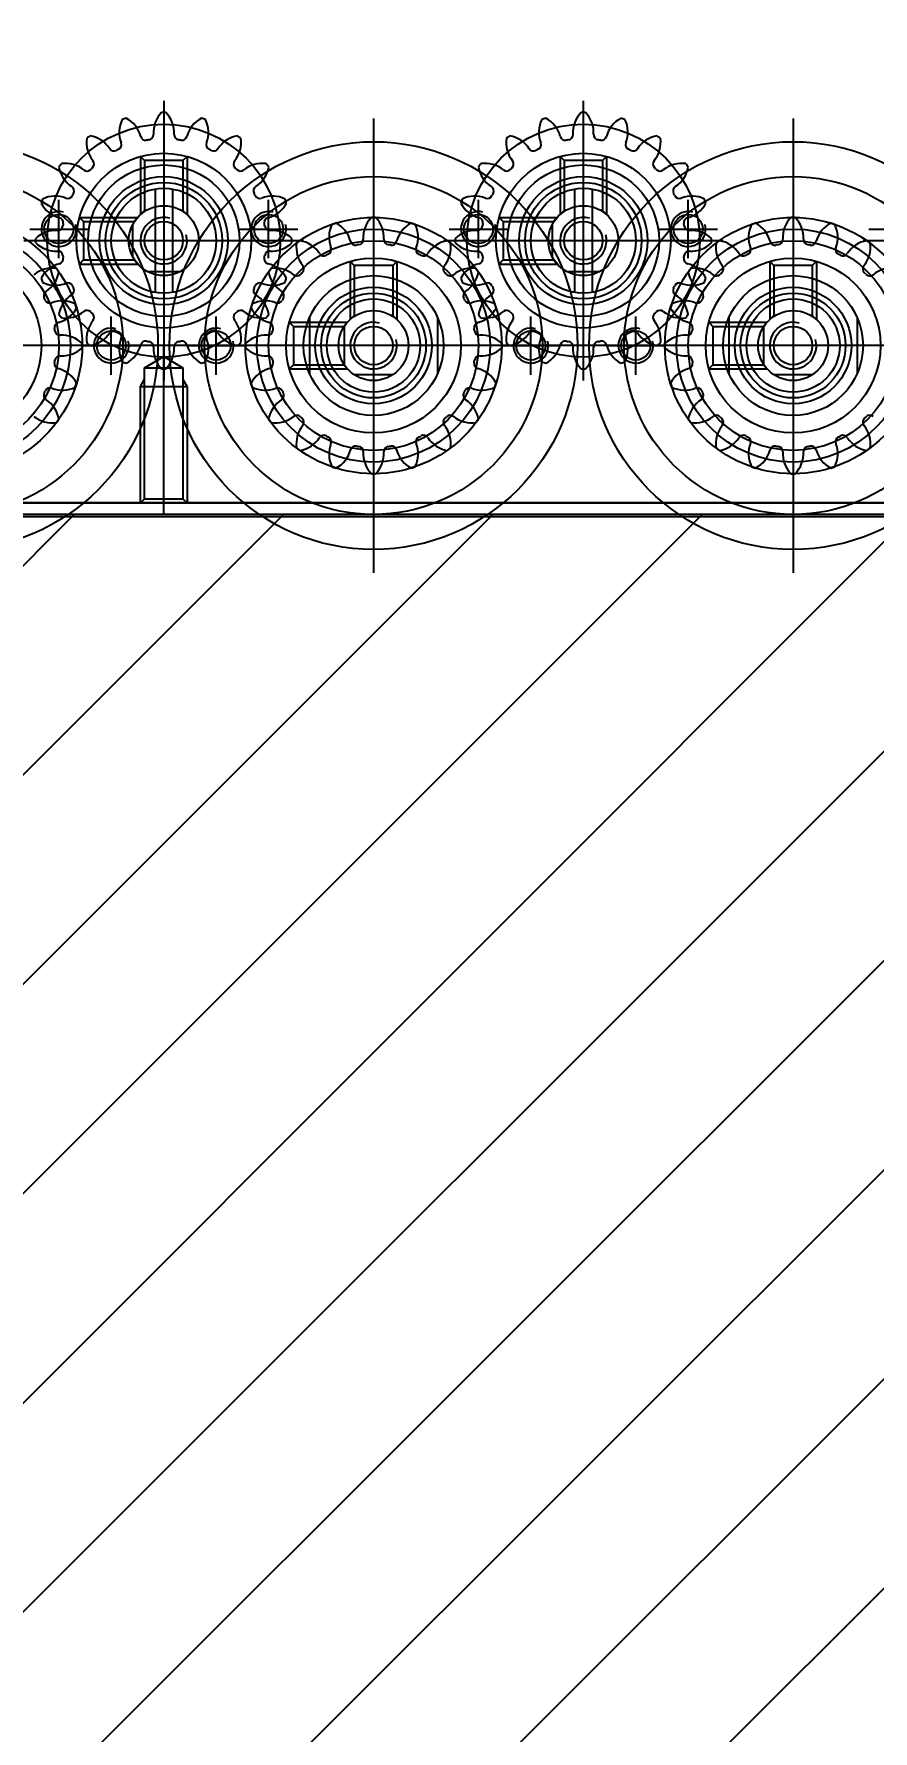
# Model space of a CAD drawing. Header units: inches. Extents: x 0 to 77285, y -118 to 40065.
# Drawn here: x 16086.5 to 16158.5, y 25891.1 to 26036.8 of the extents above; entities that cross this region are included whole.
import ezdxf

# ---------------------------------------------------------------- set-up
doc = ezdxf.new("R2010")
doc.units = ezdxf.units.IN
doc.header["$LTSCALE"] = 5
doc.header["$MEASUREMENT"] = 0
doc.layers.add('A', color=8, linetype='Continuous')
doc.styles.add('SCI', font='')
doc.styles.get('SCI').set_extended_font_data('Gulim')
doc.dimstyles.new('SCH', dxfattribs={"dimtxt": 2.5, "dimasz": 2, "dimexe": 1.25, "dimexo": 0.625, "dimtad": 1, "dimdec": 8, "dimtxsty": 'SCI', "dimcen": 2.5, "dimclrd": 4, "dimclre": 4, "dimclrt": 7, "dimadec": 8, "dimazin": 2, "dimtfac": 1, "dimtdec": 8, "dimtmove": 0, "dimatfit": 3, "dimfxl": 1, "dimarcsym": 0})

# ---------------------------------------------------------------- blocks, each defined once
blk = doc.blocks.new('A$Cc399747e')
h = blk.add_hatch()
h.set_pattern_fill('ANSI31', color=256, scale=4)
h.set_pattern_definition([(45, (8624.277, 63861.461), (-8.980256, 8.980256), [])])
h.paths.add_polyline_path([(1444.8, 581), (1044.8, 581), (1044.8, 281), (1444.8, 281)])
for p, q in [((1131.8, 247), (1131.8, 286)), ((1167.8, 247), (1167.8, 286)), ((1617.8, 280), (1042.8, 280)), ((1044.8, 281), (1444.8, 281)), ((1044.8, 281), (1444.8, 281)), ((1184.15, 279.65), (1183.8, 280)), ((1183.8, 270), (1183.8, 280)), ((1185.8, 281), (1185.8, 266.45)), ((1187.8, 280), (1187.45, 279.65)), ((1187.8, 280), (1187.8, 270)), ((1131.8, 253.5), (1131.8, 279.5)), ((1131.8, 254.5), (1131.8, 278.5)), ((1167.8, 253.5), (1167.8, 279.5)), ((1167.8, 254.5), (1167.8, 278.5)), ((1187.45, 279.65), (1184.15, 279.65)), ((1184.15, 268.4), (1184.15, 279.65)), ((1187.45, 279.65), (1187.45, 268.4)), ((1149.8, 245.5), (1149.8, 269.5)), ((1183.8, 270), (1184.15, 269.39)), ((1187.8, 270), (1183.8, 270)), ((1185.8, 245.5), (1185.8, 269.5)), ((1187.8, 270), (1187.45, 269.39)), ((1126.3, 264.1), (1126.3, 268.9)), ((1130.14, 269), (1133.45, 269)), ((1139.03, 268.5), (1134.03, 268.5)), ((1134.38, 268.15), (1134.03, 268.5)), ((1134.3, 268.16), (1134.3, 264.84)), ((1134.38, 268.02), (1134.38, 268.15)), ((1138.68, 268.15), (1134.38, 268.15)), ((1137.3, 264.1), (1137.3, 268.9)), ((1139.03, 268.5), (1138.68, 268.15)), ((1138.68, 264.85), (1138.68, 268.15)), ((1145.3, 269), (1145.3, 264)), ((1154.3, 269), (1154.3, 264)), ((1162.3, 264.1), (1162.3, 268.9)), ((1166.14, 269), (1169.45, 269)), ((1175.03, 268.5), (1170.03, 268.5)), ((1170.38, 268.15), (1170.03, 268.5)), ((1170.3, 268.16), (1170.3, 264.84)), ((1170.38, 268.02), (1170.38, 268.15)), ((1174.68, 268.15), (1170.38, 268.15)), ((1173.3, 264.1), (1173.3, 268.9)), ((1175.03, 268.5), (1174.68, 268.15)), ((1174.68, 264.85), (1174.68, 268.15)), ((1181.3, 269), (1181.3, 264)), ((1185.8, 267.45), (1184.15, 268.4)), ((1187.45, 268.4), (1184.15, 268.4)), ((1187.45, 268.4), (1185.8, 267.45)), ((1190.3, 269), (1190.3, 264)), ((1112.3, 266.5), (1151.3, 266.5)), ((1118.8, 266.5), (1144.8, 266.5)), ((1119.8, 266.5), (1143.8, 266.5)), ((1147.8, 266.5), (1142.8, 266.5)), ((1148.3, 266.5), (1187.3, 266.5)), ((1156.8, 266.5), (1151.8, 266.5)), ((1154.8, 266.5), (1180.8, 266.5)), ((1155.8, 266.5), (1179.8, 266.5)), ((1183.8, 266.5), (1178.8, 266.5)), ((1184.3, 266.5), (1223.3, 266.5)), ((1192.8, 266.5), (1187.8, 266.5)), ((1190.8, 266.5), (1216.8, 266.5)), ((1191.8, 266.5), (1215.8, 266.5)), ((1129.8, 259.27), (1129.8, 264.26)), ((1130.15, 263.91), (1129.8, 264.26)), ((1130.15, 263.91), (1130.28, 263.91)), ((1130.15, 259.62), (1130.15, 263.91)), ((1133.32, 263.91), (1133.45, 263.91)), ((1133.45, 263.91), (1133.8, 264.26)), ((1133.45, 259.62), (1133.45, 263.91)), ((1133.8, 259.27), (1133.8, 264.26)), ((1134.38, 264.85), (1134.03, 264.5)), ((1139.03, 264.5), (1134.03, 264.5)), ((1134.38, 264.85), (1134.38, 264.98)), ((1138.68, 264.85), (1134.38, 264.85)), ((1139.03, 264.5), (1138.68, 264.85)), ((1149.8, 250), (1149.8, 265)), ((1165.8, 259.27), (1165.8, 264.26)), ((1166.15, 263.91), (1165.8, 264.26)), ((1166.15, 263.91), (1166.28, 263.91)), ((1166.15, 259.62), (1166.15, 263.91)), ((1169.32, 263.91), (1169.45, 263.91)), ((1169.45, 263.91), (1169.8, 264.26)), ((1169.45, 259.62), (1169.45, 263.91)), ((1169.8, 259.27), (1169.8, 264.26)), ((1170.38, 264.85), (1170.03, 264.5)), ((1175.03, 264.5), (1170.03, 264.5)), ((1170.38, 264.85), (1170.38, 264.98)), ((1174.68, 264.85), (1170.38, 264.85)), ((1175.03, 264.5), (1174.68, 264.85)), ((1185.8, 250), (1185.8, 265)), ((1149.8, 252), (1149.8, 263)), ((1185.8, 252), (1185.8, 263)), ((1149.05, 253.06), (1149.05, 261.94)), ((1150.55, 253.06), (1150.55, 261.94)), ((1185.05, 253.06), (1185.05, 261.94)), ((1186.55, 253.06), (1186.55, 261.94)), ((1129.8, 259.27), (1130.15, 259.62)), ((1130.15, 259.62), (1133.45, 259.62)), ((1133.8, 259.27), (1133.45, 259.62)), ((1151.22, 260.14), (1148.37, 260.14)), ((1157.03, 259.5), (1152.03, 259.5)), ((1152.38, 259.15), (1152.03, 259.5)), ((1157.03, 259.5), (1156.68, 259.15)), ((1165.8, 259.27), (1166.15, 259.62)), ((1166.15, 259.62), (1169.45, 259.62)), ((1169.8, 259.27), (1169.45, 259.62)), ((1187.22, 260.14), (1184.37, 260.14)), ((1193.03, 259.5), (1188.03, 259.5)), ((1188.38, 259.15), (1188.03, 259.5)), ((1193.03, 259.5), (1192.68, 259.15)), ((1140.8, 259), (1140.8, 254)), ((1152.38, 259.02), (1152.38, 259.15)), ((1156.68, 259.15), (1152.38, 259.15)), ((1152.44, 258.92), (1152.44, 256.08)), ((1156.68, 255.85), (1156.68, 259.15)), ((1158.8, 259), (1158.8, 254)), ((1176.8, 259), (1176.8, 254)), ((1188.38, 259.02), (1188.38, 259.15)), ((1192.68, 259.15), (1188.38, 259.15)), ((1188.44, 258.92), (1188.44, 256.08)), ((1192.68, 255.85), (1192.68, 259.15)), ((1194.8, 259), (1194.8, 254)), ((1101.8, 257.5), (1125.8, 257.5)), ((1125.3, 256.5), (1120.3, 256.5)), ((1137.8, 257.5), (1161.8, 257.5)), ((1143.3, 256.5), (1138.3, 256.5)), ((1142.3, 257.5), (1157.3, 257.5)), ((1144.3, 257.5), (1155.3, 257.5)), ((1161.3, 256.5), (1156.3, 256.5)), ((1173.8, 257.5), (1197.8, 257.5)), ((1179.3, 256.5), (1174.3, 256.5)), ((1178.3, 257.5), (1193.3, 257.5)), ((1180.3, 257.5), (1191.3, 257.5)), ((1197.3, 256.5), (1192.3, 256.5)), ((1147.8, 250.27), (1147.8, 255.26)), ((1148.15, 254.91), (1147.8, 255.26)), ((1148.15, 254.91), (1148.28, 254.91)), ((1148.15, 250.62), (1148.15, 254.91)), ((1151.32, 254.91), (1151.45, 254.91)), ((1151.45, 254.91), (1151.8, 255.26)), ((1151.45, 250.62), (1151.45, 254.91)), ((1151.8, 250.27), (1151.8, 255.26)), ((1152.38, 255.85), (1152.03, 255.5)), ((1157.03, 255.5), (1152.03, 255.5)), ((1152.38, 255.85), (1152.38, 255.98)), ((1156.68, 255.85), (1152.38, 255.85)), ((1157.03, 255.5), (1156.68, 255.85)), ((1183.8, 250.27), (1183.8, 255.26)), ((1184.15, 254.91), (1183.8, 255.26)), ((1184.15, 254.91), (1184.28, 254.91)), ((1184.15, 250.62), (1184.15, 254.91)), ((1187.32, 254.91), (1187.45, 254.91)), ((1187.45, 254.91), (1187.8, 255.26)), ((1187.45, 250.62), (1187.45, 254.91)), ((1187.8, 250.27), (1187.8, 255.26)), ((1188.38, 255.85), (1188.03, 255.5)), ((1193.03, 255.5), (1188.03, 255.5)), ((1188.38, 255.85), (1188.38, 255.98)), ((1192.68, 255.85), (1188.38, 255.85)), ((1193.03, 255.5), (1192.68, 255.85)), ((1147.8, 250.27), (1148.15, 250.62)), ((1148.15, 250.62), (1151.45, 250.62)), ((1151.8, 250.27), (1151.45, 250.62)), ((1183.8, 250.27), (1184.15, 250.62)), ((1184.15, 250.62), (1187.45, 250.62)), ((1187.8, 250.27), (1187.45, 250.62))]:
    blk.add_line(p, q)
at = {"ltscale": 3}
for p, q in [((1042.8, 281.2), (1617.8, 281.2)), ((1042.8, 280), (1617.8, 280))]:
    blk.add_line(p, q, dxfattribs=at)
for centre, radius in [((1131.8, 266.5), 17.5), ((1167.8, 266.5), 17.5), ((1203.8, 266.5), 17.5), ((1131.8, 266.5), 14.5), ((1167.8, 266.5), 14.5), ((1203.8, 266.5), 14.5), ((1131.8, 266.5), 11), ((1167.8, 266.5), 11), ((1203.8, 266.5), 11), ((1131.8, 266.5), 10), ((1131.8, 266.5), 9), ((1167.8, 266.5), 10), ((1167.8, 266.5), 9), ((1203.8, 266.5), 10), ((1203.8, 266.5), 9), ((1131.8, 266.5), 7.5), ((1167.8, 266.5), 7.5), ((1203.8, 266.5), 7.5), ((1131.8, 266.5), 6), ((1167.8, 266.5), 6), ((1131.8, 266.5), 5), ((1131.8, 266.5), 4.5), ((1167.8, 266.5), 5), ((1167.8, 266.5), 4.5), ((1131.8, 266.5), 4), ((1131.8, 266.5), 3), ((1131.8, 266.5), 3), ((1167.8, 266.5), 4), ((1167.8, 266.5), 3), ((1167.8, 266.5), 3), ((1131.8, 266.5), 1.65), ((1167.8, 266.5), 1.65), ((1149.8, 257.5), 10), ((1145.3, 266.5), 1.25), ((1154.3, 266.5), 1.25), ((1185.8, 257.5), 10), ((1181.3, 266.5), 1.25), ((1190.3, 266.5), 1.25), ((1149.8, 257.5), 7.5), ((1149.8, 257.5), 6.5), ((1185.8, 257.5), 7.5), ((1185.8, 257.5), 6.5), ((1149.8, 257.5), 5.5), ((1149.8, 257.5), 5), ((1185.8, 257.5), 5.5), ((1185.8, 257.5), 5), ((1149.8, 257.5), 4.5), ((1149.8, 257.5), 4.5), ((1185.8, 257.5), 4.5), ((1185.8, 257.5), 4.5), ((1149.8, 257.5), 3), ((1149.8, 257.5), 3), ((1185.8, 257.5), 3), ((1185.8, 257.5), 3), ((1149.8, 257.5), 1.65), ((1185.8, 257.5), 1.65), ((1140.8, 256.5), 1.25), ((1158.8, 256.5), 1.25), ((1176.8, 256.5), 1.25), ((1194.8, 256.5), 1.25)]:
    blk.add_circle(centre, radius)
for centre, radius, start, end in [((1130.47, 275.8), 2.5, 153.8655, 201.1579), ((1131.8, 266.5), 11, 108, 108.9494), ((1131.8, 266.5), 11, 107.0506, 108), ((1127.4, 274.81), 2.5, 14.8421, 62.1345), ((1133.41, 275.76), 2.5, 135.8655, 183.1579), ((1131.8, 266.5), 11, 90, 90.9494), ((1131.8, 266.5), 11, 89.0506, 90), ((1130.19, 275.76), 2.5, 356.8421, 44.1345), ((1136.19, 274.81), 2.5, 117.8655, 165.1579), ((1131.8, 266.5), 11, 72, 72.9494), ((1131.8, 266.5), 11, 71.0506, 72), ((1133.12, 275.8), 2.5, 338.8421, 26.1345), ((1166.47, 275.8), 2.5, 153.8655, 201.1579), ((1167.8, 266.5), 11, 108, 108.9494), ((1167.8, 266.5), 11, 107.0506, 108), ((1163.4, 274.81), 2.5, 14.8421, 62.1345), ((1169.41, 275.76), 2.5, 135.8655, 183.1579), ((1167.8, 266.5), 11, 90, 90.9494), ((1167.8, 266.5), 11, 89.0506, 90), ((1166.19, 275.76), 2.5, 356.8421, 44.1345), ((1172.19, 274.81), 2.5, 117.8655, 165.1579), ((1167.8, 266.5), 11, 72, 72.9494), ((1167.8, 266.5), 11, 71.0506, 72), ((1169.12, 275.8), 2.5, 338.8421, 26.1345), ((1131.8, 266.5), 11, 126, 126.9494), ((1131.8, 266.5), 11, 125.0506, 126), ((1125.05, 273.04), 2.5, 32.8421, 80.1345), ((1130.25, 275.56), 0.442, 194.8421, 279.711), ((1130.47, 275.6), 0.442, 278.289, 3.1579), ((1133.12, 275.6), 0.442, 176.8421, 261.711), ((1133.35, 275.56), 0.442, 260.289, 345.1579), ((1138.54, 273.04), 2.5, 99.8655, 147.1579), ((1131.8, 266.5), 11, 54, 54.9494), ((1131.8, 266.5), 11, 53.0506, 54), ((1167.8, 266.5), 11, 126, 126.9494), ((1167.8, 266.5), 11, 125.0506, 126), ((1161.05, 273.04), 2.5, 32.8421, 80.1345), ((1166.25, 275.56), 0.442, 194.8421, 279.711), ((1166.47, 275.6), 0.442, 278.289, 3.1579), ((1169.12, 275.6), 0.442, 176.8421, 261.711), ((1169.35, 275.56), 0.442, 260.289, 345.1579), ((1174.54, 273.04), 2.5, 99.8655, 147.1579), ((1167.8, 266.5), 11, 54, 54.9494), ((1167.8, 266.5), 11, 53.0506, 54), ((1127.66, 274.94), 2.5, 171.8655, 219.1579), ((1127.52, 274.64), 0.442, 212.8421, 297.711), ((1131.8, 266.5), 8.75, 117, 117.711), ((1131.8, 266.5), 8.75, 116.289, 117), ((1127.73, 274.74), 0.442, 296.289, 21.1579), ((1131.8, 266.5), 8.75, 99, 99.711), ((1131.8, 266.5), 8.75, 98.289, 99), ((1131.8, 266.5), 8.75, 81, 81.711), ((1131.8, 266.5), 8.75, 80.289, 81), ((1135.87, 274.74), 0.442, 158.8421, 243.711), ((1131.8, 266.5), 8.75, 63, 63.711), ((1131.8, 266.5), 8.75, 62.289, 63), ((1136.07, 274.64), 0.442, 242.289, 327.1579), ((1135.93, 274.94), 2.5, 320.8421, 8.1345), ((1163.66, 274.94), 2.5, 171.8655, 219.1579), ((1163.52, 274.64), 0.442, 212.8421, 297.711), ((1167.8, 266.5), 8.75, 117, 117.711), ((1167.8, 266.5), 8.75, 116.289, 117), ((1163.73, 274.74), 0.442, 296.289, 21.1579), ((1167.8, 266.5), 8.75, 99, 99.711), ((1167.8, 266.5), 8.75, 98.289, 99), ((1167.8, 266.5), 8.75, 81, 81.711), ((1167.8, 266.5), 8.75, 80.289, 81), ((1171.87, 274.74), 0.442, 158.8421, 243.711), ((1167.8, 266.5), 8.75, 63, 63.711), ((1167.8, 266.5), 8.75, 62.289, 63), ((1172.07, 274.64), 0.442, 242.289, 327.1579), ((1171.93, 274.94), 2.5, 320.8421, 8.1345), ((1125.22, 272.92), 0.442, 230.8421, 315.711), ((1131.8, 266.5), 8.75, 135, 135.711), ((1131.8, 266.5), 8.75, 134.289, 135), ((1125.38, 273.08), 0.442, 314.289, 39.1579), ((1138.22, 273.08), 0.442, 140.8421, 225.711), ((1131.8, 266.5), 8.75, 45, 45.711), ((1131.8, 266.5), 8.75, 44.289, 45), ((1138.38, 272.92), 0.442, 224.289, 309.1579), ((1140.23, 270.64), 2.5, 81.8655, 129.1579), ((1138.34, 273.25), 2.5, 302.8421, 350.1345), ((1131.8, 266.5), 11, 36, 36.9494), ((1131.8, 266.5), 11, 35.0506, 36), ((1167.8, 266.5), 11, 144, 144.9494), ((1161.26, 273.25), 2.5, 189.8655, 237.1579), ((1167.8, 266.5), 11, 143.0506, 144), ((1159.36, 270.64), 2.5, 50.8421, 98.1345), ((1161.22, 272.92), 0.442, 230.8421, 315.711), ((1167.8, 266.5), 8.75, 135, 135.711), ((1167.8, 266.5), 8.75, 134.289, 135), ((1161.38, 273.08), 0.442, 314.289, 39.1579), ((1174.22, 273.08), 0.442, 140.8421, 225.711), ((1167.8, 266.5), 8.75, 45, 45.711), ((1167.8, 266.5), 8.75, 44.289, 45), ((1174.38, 272.92), 0.442, 224.289, 309.1579), ((1176.23, 270.64), 2.5, 81.8655, 129.1579), ((1174.34, 273.25), 2.5, 302.8421, 350.1345), ((1167.8, 266.5), 11, 36, 36.9494), ((1167.8, 266.5), 11, 35.0506, 36), ((1203.8, 266.5), 11, 144, 144.9494), ((1197.26, 273.25), 2.5, 189.8655, 237.1579), ((1203.8, 266.5), 11, 143.0506, 144), ((1195.36, 270.64), 2.5, 50.8421, 98.1345), ((1139.93, 270.77), 0.442, 122.8421, 207.711), ((1159.66, 270.77), 0.442, 332.289, 57.1579), ((1175.93, 270.77), 0.442, 122.8421, 207.711), ((1195.66, 270.77), 0.442, 332.289, 57.1579), ((1131.8, 266.5), 8.75, 27, 27.711), ((1131.8, 266.5), 8.75, 26.289, 27), ((1140.04, 270.57), 0.442, 206.289, 291.1579), ((1141.1, 267.83), 2.5, 63.8655, 111.1579), ((1140.1, 270.89), 2.5, 284.8421, 332.1345), ((1131.8, 266.5), 11, 18, 18.9494), ((1131.8, 266.5), 11, 17.0506, 18), ((1167.8, 266.5), 11, 162, 162.9494), ((1159.49, 270.89), 2.5, 207.8655, 255.1579), ((1167.8, 266.5), 11, 161.0506, 162), ((1158.49, 267.83), 2.5, 68.8421, 116.1345), ((1159.56, 270.57), 0.442, 248.8421, 333.711), ((1167.8, 266.5), 8.75, 153, 153.711), ((1167.8, 266.5), 8.75, 152.289, 153), ((1167.8, 266.5), 8.75, 27, 27.711), ((1167.8, 266.5), 8.75, 26.289, 27), ((1176.04, 270.57), 0.442, 206.289, 291.1579), ((1177.1, 267.83), 2.5, 63.8655, 111.1579), ((1176.1, 270.89), 2.5, 284.8421, 332.1345), ((1167.8, 266.5), 11, 18, 18.9494), ((1167.8, 266.5), 11, 17.0506, 18), ((1203.8, 266.5), 11, 162, 162.9494), ((1195.49, 270.89), 2.5, 207.8655, 255.1579), ((1203.8, 266.5), 11, 161.0506, 162), ((1194.49, 267.83), 2.5, 68.8421, 116.1345), ((1195.56, 270.57), 0.442, 248.8421, 333.711), ((1203.8, 266.5), 8.75, 153, 153.711), ((1203.8, 266.5), 8.75, 152.289, 153), ((1131.8, 266.5), 2, 255, 195), ((1140.86, 268.05), 0.442, 104.8421, 189.711), ((1151.41, 266.76), 2.5, 135.8655, 183.1579), ((1149.8, 257.5), 11, 90, 90.9494), ((1149.8, 257.5), 11, 89.0506, 90), ((1148.19, 266.76), 2.5, 356.8421, 44.1345), ((1158.74, 268.05), 0.442, 350.289, 75.1579), ((1167.8, 266.5), 2, 255, 195), ((1176.86, 268.05), 0.442, 104.8421, 189.711), ((1187.41, 266.76), 2.5, 135.8655, 183.1579), ((1185.8, 257.5), 11, 90, 90.9494), ((1185.8, 257.5), 11, 89.0506, 90), ((1184.19, 266.76), 2.5, 356.8421, 44.1345), ((1194.74, 268.05), 0.442, 350.289, 75.1579), ((1131.8, 266.5), 8.75, 9, 9.711), ((1131.8, 266.5), 8.75, 8.289, 9), ((1140.89, 267.83), 0.442, 188.289, 273.1579), ((1141.05, 264.89), 2.5, 45.8655, 93.1579), ((1131.8, 266.5), 11, 360, 0.9494), ((1145.3, 266.5), 1.5, 255, 195), ((1148.47, 266.8), 2.5, 153.8655, 201.1579), ((1149.8, 257.5), 11, 108, 108.9494), ((1149.8, 257.5), 11, 107.0506, 108), ((1145.4, 265.81), 2.5, 14.8421, 62.1345), ((1148.47, 266.6), 0.442, 278.289, 3.1579), ((1151.12, 266.6), 0.442, 176.8421, 261.711), ((1154.19, 265.81), 2.5, 117.8655, 165.1579), ((1154.3, 266.5), 1.5, 255, 195), ((1149.8, 257.5), 11, 72, 72.9494), ((1149.8, 257.5), 11, 71.0506, 72), ((1151.12, 266.8), 2.5, 338.8421, 26.1345), ((1158.54, 264.89), 2.5, 86.8421, 134.1345), ((1167.8, 266.5), 11, 179.0506, 180), ((1158.7, 267.83), 0.442, 266.8421, 351.711), ((1167.8, 266.5), 8.75, 171, 171.711), ((1167.8, 266.5), 8.75, 170.289, 171), ((1167.8, 266.5), 8.75, 9, 9.711), ((1167.8, 266.5), 8.75, 8.289, 9), ((1176.89, 267.83), 0.442, 188.289, 273.1579), ((1177.05, 264.89), 2.5, 45.8655, 93.1579), ((1167.8, 266.5), 11, 360, 0.9494), ((1181.3, 266.5), 1.5, 255, 195), ((1184.47, 266.8), 2.5, 153.8655, 201.1579), ((1185.8, 257.5), 11, 108, 108.9494), ((1185.8, 257.5), 11, 107.0506, 108), ((1181.4, 265.81), 2.5, 14.8421, 62.1345), ((1184.47, 266.6), 0.442, 278.289, 3.1579), ((1187.12, 266.6), 0.442, 176.8421, 261.711), ((1190.19, 265.81), 2.5, 117.8655, 165.1579), ((1190.3, 266.5), 1.5, 255, 195), ((1185.8, 257.5), 11, 72, 72.9494), ((1185.8, 257.5), 11, 71.0506, 72), ((1187.12, 266.8), 2.5, 338.8421, 26.1345), ((1194.54, 264.89), 2.5, 86.8421, 134.1345), ((1203.8, 266.5), 11, 179.0506, 180), ((1194.7, 267.83), 0.442, 266.8421, 351.711), ((1203.8, 266.5), 8.75, 171, 171.711), ((1203.8, 266.5), 8.75, 170.289, 171), ((1131.8, 266.5), 8.75, 350.289, 351), ((1131.8, 266.5), 8.75, 351, 351.711), ((1140.89, 265.17), 0.442, 86.8421, 171.711), ((1141.05, 268.11), 2.5, 266.8421, 314.1345), ((1131.8, 266.5), 11, 359.0506, 0), ((1145.66, 265.94), 2.5, 171.8655, 219.1579), ((1149.8, 257.5), 11, 126, 126.9494), ((1149.8, 257.5), 11, 125.0506, 126), ((1143.05, 264.04), 2.5, 32.8421, 80.1345), ((1145.52, 265.64), 0.442, 212.8421, 297.711), ((1149.8, 257.5), 8.75, 117, 117.711), ((1149.8, 257.5), 8.75, 116.289, 117), ((1145.73, 265.74), 0.442, 296.289, 21.1579), ((1148.25, 266.56), 0.442, 194.8421, 279.711), ((1149.8, 257.5), 8.75, 99, 99.711), ((1149.8, 257.5), 8.75, 98.289, 99), ((1149.8, 257.5), 8.75, 81, 81.711), ((1149.8, 257.5), 8.75, 80.289, 81), ((1151.35, 266.56), 0.442, 260.289, 345.1579), ((1153.87, 265.74), 0.442, 158.8421, 243.711), ((1149.8, 257.5), 8.75, 63, 63.711), ((1149.8, 257.5), 8.75, 62.289, 63), ((1154.07, 265.64), 0.442, 242.289, 327.1579), ((1156.54, 264.04), 2.5, 99.8655, 147.1579), ((1153.93, 265.94), 2.5, 320.8421, 8.1345), ((1149.8, 257.5), 11, 54, 54.9494), ((1149.8, 257.5), 11, 53.0506, 54), ((1167.8, 266.5), 11, 180, 180.9494), ((1158.54, 268.11), 2.5, 225.8655, 273.1579), ((1158.7, 265.17), 0.442, 8.289, 93.1579), ((1167.8, 266.5), 8.75, 188.289, 189), ((1167.8, 266.5), 8.75, 189, 189.711), ((1167.8, 266.5), 8.75, 350.289, 351), ((1167.8, 266.5), 8.75, 351, 351.711), ((1176.89, 265.17), 0.442, 86.8421, 171.711), ((1177.05, 268.11), 2.5, 266.8421, 314.1345), ((1167.8, 266.5), 11, 359.0506, 0), ((1181.66, 265.94), 2.5, 171.8655, 219.1579), ((1185.8, 257.5), 11, 126, 126.9494), ((1185.8, 257.5), 11, 125.0506, 126), ((1179.05, 264.04), 2.5, 32.8421, 80.1345), ((1181.52, 265.64), 0.442, 212.8421, 297.711), ((1185.8, 257.5), 8.75, 117, 117.711), ((1185.8, 257.5), 8.75, 116.289, 117), ((1181.73, 265.74), 0.442, 296.289, 21.1579), ((1184.25, 266.56), 0.442, 194.8421, 279.711), ((1185.8, 257.5), 8.75, 99, 99.711), ((1185.8, 257.5), 8.75, 98.289, 99), ((1185.8, 257.5), 8.75, 81, 81.711), ((1185.8, 257.5), 8.75, 80.289, 81), ((1187.35, 266.56), 0.442, 260.289, 345.1579), ((1189.87, 265.74), 0.442, 158.8421, 243.711), ((1185.8, 257.5), 8.75, 63, 63.711), ((1185.8, 257.5), 8.75, 62.289, 63), ((1190.07, 265.64), 0.442, 242.289, 327.1579), ((1192.54, 264.04), 2.5, 99.8655, 147.1579), ((1189.93, 265.94), 2.5, 320.8421, 8.1345), ((1185.8, 257.5), 11, 54, 54.9494), ((1185.8, 257.5), 11, 53.0506, 54), ((1203.8, 266.5), 11, 180, 180.9494), ((1194.54, 268.11), 2.5, 225.8655, 273.1579), ((1194.7, 265.17), 0.442, 8.289, 93.1579), ((1203.8, 266.5), 8.75, 188.289, 189), ((1203.8, 266.5), 8.75, 189, 189.711), ((1140.86, 264.95), 0.442, 170.289, 255.1579), ((1140.1, 262.11), 2.5, 27.8655, 75.1579), ((1149.8, 257.5), 11, 144, 144.9494), ((1143.26, 264.25), 2.5, 189.8655, 237.1579), ((1149.8, 257.5), 11, 143.0506, 144), ((1141.36, 261.64), 2.5, 50.8421, 98.1345), ((1149.8, 257.5), 8.75, 135, 135.711), ((1149.8, 257.5), 8.75, 134.289, 135), ((1143.38, 264.08), 0.442, 314.289, 39.1579), ((1156.22, 264.08), 0.442, 140.8421, 225.711), ((1149.8, 257.5), 8.75, 45, 45.711), ((1149.8, 257.5), 8.75, 44.289, 45), ((1158.23, 261.64), 2.5, 81.8655, 129.1579), ((1159.49, 262.11), 2.5, 104.8421, 152.1345), ((1156.34, 264.25), 2.5, 302.8421, 350.1345), ((1149.8, 257.5), 11, 36, 36.9494), ((1149.8, 257.5), 11, 35.0506, 36), ((1158.74, 264.95), 0.442, 284.8421, 9.711), ((1176.86, 264.95), 0.442, 170.289, 255.1579), ((1176.1, 262.11), 2.5, 27.8655, 75.1579), ((1185.8, 257.5), 11, 144, 144.9494), ((1179.26, 264.25), 2.5, 189.8655, 237.1579), ((1185.8, 257.5), 11, 143.0506, 144), ((1177.36, 261.64), 2.5, 50.8421, 98.1345), ((1185.8, 257.5), 8.75, 135, 135.711), ((1185.8, 257.5), 8.75, 134.289, 135), ((1179.38, 264.08), 0.442, 314.289, 39.1579), ((1192.22, 264.08), 0.442, 140.8421, 225.711), ((1185.8, 257.5), 8.75, 45, 45.711), ((1185.8, 257.5), 8.75, 44.289, 45), ((1194.23, 261.64), 2.5, 81.8655, 129.1579), ((1195.49, 262.11), 2.5, 104.8421, 152.1345), ((1192.34, 264.25), 2.5, 302.8421, 350.1345), ((1185.8, 257.5), 11, 36, 36.9494), ((1185.8, 257.5), 11, 35.0506, 36), ((1194.74, 264.95), 0.442, 284.8421, 9.711), ((1139.93, 262.23), 0.442, 152.289, 237.1579), ((1131.8, 266.5), 8.75, 332.289, 333), ((1131.8, 266.5), 8.75, 333, 333.711), ((1140.04, 262.43), 0.442, 68.8421, 153.711), ((1141.1, 265.17), 2.5, 248.8421, 296.1345), ((1131.8, 266.5), 11, 341.0506, 342), ((1131.8, 266.5), 11, 342, 342.9494), ((1143.22, 263.92), 0.442, 230.8421, 315.711), ((1156.38, 263.92), 0.442, 224.289, 309.1579), ((1167.8, 266.5), 11, 197.0506, 198), ((1167.8, 266.5), 11, 198, 198.9494), ((1158.49, 265.17), 2.5, 243.8655, 291.1579), ((1159.56, 262.43), 0.442, 26.289, 111.1579), ((1159.66, 262.23), 0.442, 302.8421, 27.711), ((1167.8, 266.5), 8.75, 206.289, 207), ((1167.8, 266.5), 8.75, 207, 207.711), ((1175.93, 262.23), 0.442, 152.289, 237.1579), ((1167.8, 266.5), 8.75, 332.289, 333), ((1167.8, 266.5), 8.75, 333, 333.711), ((1176.04, 262.43), 0.442, 68.8421, 153.711), ((1177.1, 265.17), 2.5, 248.8421, 296.1345), ((1167.8, 266.5), 11, 341.0506, 342), ((1167.8, 266.5), 11, 342, 342.9494), ((1179.22, 263.92), 0.442, 230.8421, 315.711), ((1192.38, 263.92), 0.442, 224.289, 309.1579), ((1203.8, 266.5), 11, 197.0506, 198), ((1203.8, 266.5), 11, 198, 198.9494), ((1194.49, 265.17), 2.5, 243.8655, 291.1579), ((1195.56, 262.43), 0.442, 26.289, 111.1579), ((1195.66, 262.23), 0.442, 302.8421, 27.711), ((1203.8, 266.5), 8.75, 206.289, 207), ((1203.8, 266.5), 8.75, 207, 207.711), ((1149.8, 257.5), 11, 162, 162.9494), ((1149.8, 257.5), 11, 161.0506, 162), ((1140.49, 258.83), 2.5, 68.8421, 116.1345), ((1138.34, 259.75), 2.5, 9.8655, 57.1579), ((1141.56, 261.57), 0.442, 248.8421, 333.711), ((1141.66, 261.77), 0.442, 332.289, 57.1579), ((1149.8, 257.5), 8.75, 153, 153.711), ((1149.8, 257.5), 8.75, 152.289, 153), ((1157.93, 261.77), 0.442, 122.8421, 207.711), ((1149.8, 257.5), 8.75, 27, 27.711), ((1149.8, 257.5), 8.75, 26.289, 27), ((1158.04, 261.57), 0.442, 206.289, 291.1579), ((1159.1, 258.83), 2.5, 63.8655, 111.1579), ((1161.26, 259.75), 2.5, 122.8421, 170.1345), ((1149.8, 257.5), 11, 18, 18.9494), ((1149.8, 257.5), 11, 17.0506, 18), ((1185.8, 257.5), 11, 162, 162.9494), ((1185.8, 257.5), 11, 161.0506, 162), ((1176.49, 258.83), 2.5, 68.8421, 116.1345), ((1174.34, 259.75), 2.5, 9.8655, 57.1579), ((1177.56, 261.57), 0.442, 248.8421, 333.711), ((1177.66, 261.77), 0.442, 332.289, 57.1579), ((1185.8, 257.5), 8.75, 153, 153.711), ((1185.8, 257.5), 8.75, 152.289, 153), ((1193.93, 261.77), 0.442, 122.8421, 207.711), ((1185.8, 257.5), 8.75, 27, 27.711), ((1185.8, 257.5), 8.75, 26.289, 27), ((1194.04, 261.57), 0.442, 206.289, 291.1579), ((1195.1, 258.83), 2.5, 63.8655, 111.1579), ((1197.26, 259.75), 2.5, 122.8421, 170.1345), ((1185.8, 257.5), 11, 18, 18.9494), ((1185.8, 257.5), 11, 17.0506, 18), ((1123.36, 262.36), 2.5, 261.8655, 309.1579), ((1125.22, 260.08), 0.442, 44.289, 129.1579), ((1127.66, 258.06), 2.5, 140.8421, 188.1345), ((1131.8, 266.5), 8.75, 224.289, 225), ((1131.8, 266.5), 8.75, 225, 225.711), ((1125.38, 259.92), 0.442, 320.8421, 45.711), ((1138.22, 259.92), 0.442, 134.289, 219.1579), ((1135.93, 258.06), 2.5, 351.8655, 39.1579), ((1131.8, 266.5), 8.75, 314.289, 315), ((1131.8, 266.5), 8.75, 315, 315.711), ((1138.38, 260.08), 0.442, 50.8421, 135.711), ((1140.23, 262.36), 2.5, 230.8421, 278.1345), ((1141.49, 261.89), 2.5, 207.8655, 255.1579), ((1131.8, 266.5), 11, 323.0506, 324), ((1131.8, 266.5), 11, 324, 324.9494), ((1140.74, 259.05), 0.442, 350.289, 75.1579), ((1149.8, 257.5), 2, 255, 195), ((1158.86, 259.05), 0.442, 104.8421, 189.711), ((1158.1, 261.89), 2.5, 284.8421, 332.1345), ((1167.8, 266.5), 11, 215.0506, 216), ((1167.8, 266.5), 11, 216, 216.9494), ((1159.36, 262.36), 2.5, 261.8655, 309.1579), ((1161.22, 260.08), 0.442, 44.289, 129.1579), ((1163.66, 258.06), 2.5, 140.8421, 188.1345), ((1167.8, 266.5), 8.75, 224.289, 225), ((1167.8, 266.5), 8.75, 225, 225.711), ((1161.38, 259.92), 0.442, 320.8421, 45.711), ((1174.22, 259.92), 0.442, 134.289, 219.1579), ((1171.93, 258.06), 2.5, 351.8655, 39.1579), ((1167.8, 266.5), 8.75, 314.289, 315), ((1167.8, 266.5), 8.75, 315, 315.711), ((1174.38, 260.08), 0.442, 50.8421, 135.711), ((1176.23, 262.36), 2.5, 230.8421, 278.1345), ((1177.49, 261.89), 2.5, 207.8655, 255.1579), ((1167.8, 266.5), 11, 323.0506, 324), ((1167.8, 266.5), 11, 324, 324.9494), ((1176.74, 259.05), 0.442, 350.289, 75.1579), ((1185.8, 257.5), 2, 255, 195), ((1194.86, 259.05), 0.442, 104.8421, 189.711), ((1194.1, 261.89), 2.5, 284.8421, 332.1345), ((1203.8, 266.5), 11, 215.0506, 216), ((1203.8, 266.5), 11, 216, 216.9494), ((1195.36, 262.36), 2.5, 261.8655, 309.1579), ((1125.05, 259.96), 2.5, 279.8655, 327.1579), ((1127.52, 258.36), 0.442, 62.289, 147.1579), ((1131.8, 266.5), 8.75, 242.289, 243), ((1131.8, 266.5), 8.75, 243, 243.711), ((1127.73, 258.26), 0.442, 338.8421, 63.711), ((1130.47, 257.2), 2.5, 158.8421, 206.1345), ((1130.25, 257.44), 0.442, 80.289, 165.1579), ((1131.8, 266.5), 8.75, 260.289, 261), ((1131.8, 266.5), 8.75, 261, 261.711), ((1130.47, 257.4), 0.442, 356.8421, 81.711), ((1133.12, 257.4), 0.442, 98.289, 183.1579), ((1131.8, 266.5), 8.75, 278.289, 279), ((1131.8, 266.5), 8.75, 279, 279.711), ((1133.35, 257.44), 0.442, 14.8421, 99.711), ((1133.12, 257.2), 2.5, 333.8655, 21.1579), ((1135.87, 258.26), 0.442, 116.289, 201.1579), ((1131.8, 266.5), 8.75, 296.289, 297), ((1131.8, 266.5), 8.75, 297, 297.711), ((1136.07, 258.36), 0.442, 32.8421, 117.711), ((1138.54, 259.96), 2.5, 212.8421, 260.1345), ((1140.54, 255.89), 2.5, 86.8421, 134.1345), ((1140.8, 256.5), 1.5, 255, 195), ((1140.7, 258.83), 0.442, 266.8421, 351.711), ((1149.8, 257.5), 8.75, 171, 171.711), ((1149.8, 257.5), 8.75, 170.289, 171), ((1158.8, 256.5), 1.5, 255, 195), ((1149.8, 257.5), 8.75, 9, 9.711), ((1149.8, 257.5), 8.75, 8.289, 9), ((1158.89, 258.83), 0.442, 188.289, 273.1579), ((1159.05, 255.89), 2.5, 45.8655, 93.1579), ((1161.05, 259.96), 2.5, 279.8655, 327.1579), ((1163.52, 258.36), 0.442, 62.289, 147.1579), ((1167.8, 266.5), 8.75, 242.289, 243), ((1167.8, 266.5), 8.75, 243, 243.711), ((1163.73, 258.26), 0.442, 338.8421, 63.711), ((1166.47, 257.2), 2.5, 158.8421, 206.1345), ((1166.25, 257.44), 0.442, 80.289, 165.1579), ((1167.8, 266.5), 8.75, 260.289, 261), ((1167.8, 266.5), 8.75, 261, 261.711), ((1166.47, 257.4), 0.442, 356.8421, 81.711), ((1169.12, 257.4), 0.442, 98.289, 183.1579), ((1167.8, 266.5), 8.75, 278.289, 279), ((1167.8, 266.5), 8.75, 279, 279.711), ((1169.35, 257.44), 0.442, 14.8421, 99.711), ((1169.12, 257.2), 2.5, 333.8655, 21.1579), ((1171.87, 258.26), 0.442, 116.289, 201.1579), ((1167.8, 266.5), 8.75, 296.289, 297), ((1167.8, 266.5), 8.75, 297, 297.711), ((1172.07, 258.36), 0.442, 32.8421, 117.711), ((1174.54, 259.96), 2.5, 212.8421, 260.1345), ((1176.54, 255.89), 2.5, 86.8421, 134.1345), ((1176.8, 256.5), 1.5, 255, 195), ((1176.7, 258.83), 0.442, 266.8421, 351.711), ((1185.8, 257.5), 8.75, 171, 171.711), ((1185.8, 257.5), 8.75, 170.289, 171), ((1194.8, 256.5), 1.5, 255, 195), ((1185.8, 257.5), 8.75, 9, 9.711), ((1185.8, 257.5), 8.75, 8.289, 9), ((1194.89, 258.83), 0.442, 188.289, 273.1579), ((1195.05, 255.89), 2.5, 45.8655, 93.1579), ((1131.8, 266.5), 11, 233.0506, 234), ((1131.8, 266.5), 11, 234, 234.9494), ((1127.4, 258.19), 2.5, 297.8655, 345.1579), ((1133.41, 257.24), 2.5, 176.8421, 224.1345), ((1130.19, 257.24), 2.5, 315.8655, 3.1579), ((1136.19, 258.19), 2.5, 194.8421, 242.1345), ((1131.8, 266.5), 11, 305.0506, 306), ((1131.8, 266.5), 11, 306, 306.9494), ((1149.8, 257.5), 11, 179.0506, 180), ((1149.8, 257.5), 11, 180, 180.9494), ((1140.54, 259.11), 2.5, 225.8655, 273.1579), ((1140.7, 256.17), 0.442, 8.289, 93.1579), ((1158.89, 256.17), 0.442, 86.8421, 171.711), ((1159.05, 259.11), 2.5, 266.8421, 314.1345), ((1149.8, 257.5), 11, 360, 0.9494), ((1149.8, 257.5), 11, 359.0506, 0), ((1167.8, 266.5), 11, 233.0506, 234), ((1167.8, 266.5), 11, 234, 234.9494), ((1163.4, 258.19), 2.5, 297.8655, 345.1579), ((1169.41, 257.24), 2.5, 176.8421, 224.1345), ((1166.19, 257.24), 2.5, 315.8655, 3.1579), ((1172.19, 258.19), 2.5, 194.8421, 242.1345), ((1167.8, 266.5), 11, 305.0506, 306), ((1167.8, 266.5), 11, 306, 306.9494), ((1185.8, 257.5), 11, 179.0506, 180), ((1185.8, 257.5), 11, 180, 180.9494), ((1176.54, 259.11), 2.5, 225.8655, 273.1579), ((1176.7, 256.17), 0.442, 8.289, 93.1579), ((1194.89, 256.17), 0.442, 86.8421, 171.711), ((1195.05, 259.11), 2.5, 266.8421, 314.1345), ((1185.8, 257.5), 11, 360, 0.9494), ((1185.8, 257.5), 11, 359.0506, 0), ((1131.8, 266.5), 11, 251.0506, 252), ((1131.8, 266.5), 11, 252, 252.9494), ((1131.8, 266.5), 11, 269.0506, 270), ((1131.8, 266.5), 11, 270, 270.9494), ((1131.8, 266.5), 11, 287.0506, 288), ((1131.8, 266.5), 11, 288, 288.9494), ((1141.49, 253.11), 2.5, 104.8421, 152.1345), ((1140.74, 255.95), 0.442, 284.8421, 9.711), ((1149.8, 257.5), 8.75, 188.289, 189), ((1149.8, 257.5), 8.75, 189, 189.711), ((1149.8, 257.5), 8.75, 350.289, 351), ((1158.86, 255.95), 0.442, 170.289, 255.1579), ((1149.8, 257.5), 8.75, 351, 351.711), ((1158.1, 253.11), 2.5, 27.8655, 75.1579), ((1167.8, 266.5), 11, 251.0506, 252), ((1167.8, 266.5), 11, 252, 252.9494), ((1167.8, 266.5), 11, 269.0506, 270), ((1167.8, 266.5), 11, 270, 270.9494), ((1167.8, 266.5), 11, 287.0506, 288), ((1167.8, 266.5), 11, 288, 288.9494), ((1177.49, 253.11), 2.5, 104.8421, 152.1345), ((1176.74, 255.95), 0.442, 284.8421, 9.711), ((1185.8, 257.5), 8.75, 188.289, 189), ((1185.8, 257.5), 8.75, 189, 189.711), ((1185.8, 257.5), 8.75, 350.289, 351), ((1194.86, 255.95), 0.442, 170.289, 255.1579), ((1185.8, 257.5), 8.75, 351, 351.711), ((1194.1, 253.11), 2.5, 27.8655, 75.1579), ((1149.8, 257.5), 11, 197.0506, 198), ((1149.8, 257.5), 11, 198, 198.9494), ((1140.49, 256.17), 2.5, 243.8655, 291.1579), ((1141.56, 253.43), 0.442, 26.289, 111.1579), ((1149.8, 257.5), 8.75, 206.289, 207), ((1149.8, 257.5), 8.75, 207, 207.711), ((1149.8, 257.5), 8.75, 332.289, 333), ((1149.8, 257.5), 8.75, 333, 333.711), ((1158.04, 253.43), 0.442, 68.8421, 153.711), ((1159.1, 256.17), 2.5, 248.8421, 296.1345), ((1149.8, 257.5), 11, 341.0506, 342), ((1149.8, 257.5), 11, 342, 342.9494), ((1185.8, 257.5), 11, 197.0506, 198), ((1185.8, 257.5), 11, 198, 198.9494), ((1176.49, 256.17), 2.5, 243.8655, 291.1579), ((1177.56, 253.43), 0.442, 26.289, 111.1579), ((1185.8, 257.5), 8.75, 206.289, 207), ((1185.8, 257.5), 8.75, 207, 207.711), ((1185.8, 257.5), 8.75, 332.289, 333), ((1185.8, 257.5), 8.75, 333, 333.711), ((1194.04, 253.43), 0.442, 68.8421, 153.711), ((1195.1, 256.17), 2.5, 248.8421, 296.1345), ((1185.8, 257.5), 11, 341.0506, 342), ((1185.8, 257.5), 11, 342, 342.9494), ((1143.26, 250.75), 2.5, 122.8421, 170.1345), ((1141.66, 253.23), 0.442, 302.8421, 27.711), ((1157.93, 253.23), 0.442, 152.289, 237.1579), ((1156.34, 250.75), 2.5, 9.8655, 57.1579), ((1179.26, 250.75), 2.5, 122.8421, 170.1345), ((1177.66, 253.23), 0.442, 302.8421, 27.711), ((1193.93, 253.23), 0.442, 152.289, 237.1579), ((1192.34, 250.75), 2.5, 9.8655, 57.1579), ((1149.8, 257.5), 11, 215.0506, 216), ((1149.8, 257.5), 11, 216, 216.9494), ((1141.36, 253.36), 2.5, 261.8655, 309.1579), ((1143.22, 251.08), 0.442, 44.289, 129.1579), ((1145.66, 249.06), 2.5, 140.8421, 188.1345), ((1149.8, 257.5), 8.75, 224.289, 225), ((1149.8, 257.5), 8.75, 225, 225.711), ((1143.38, 250.92), 0.442, 320.8421, 45.711), ((1156.22, 250.92), 0.442, 134.289, 219.1579), ((1153.93, 249.06), 2.5, 351.8655, 39.1579), ((1149.8, 257.5), 8.75, 314.289, 315), ((1149.8, 257.5), 8.75, 315, 315.711), ((1156.38, 251.08), 0.442, 50.8421, 135.711), ((1158.23, 253.36), 2.5, 230.8421, 278.1345), ((1149.8, 257.5), 11, 323.0506, 324), ((1149.8, 257.5), 11, 324, 324.9494), ((1185.8, 257.5), 11, 215.0506, 216), ((1185.8, 257.5), 11, 216, 216.9494), ((1177.36, 253.36), 2.5, 261.8655, 309.1579), ((1179.22, 251.08), 0.442, 44.289, 129.1579), ((1181.66, 249.06), 2.5, 140.8421, 188.1345), ((1185.8, 257.5), 8.75, 224.289, 225), ((1185.8, 257.5), 8.75, 225, 225.711), ((1179.38, 250.92), 0.442, 320.8421, 45.711), ((1192.22, 250.92), 0.442, 134.289, 219.1579), ((1189.93, 249.06), 2.5, 351.8655, 39.1579), ((1185.8, 257.5), 8.75, 314.289, 315), ((1185.8, 257.5), 8.75, 315, 315.711), ((1192.38, 251.08), 0.442, 50.8421, 135.711), ((1194.23, 253.36), 2.5, 230.8421, 278.1345), ((1185.8, 257.5), 11, 323.0506, 324), ((1185.8, 257.5), 11, 324, 324.9494), ((1143.05, 250.96), 2.5, 279.8655, 327.1579), ((1145.52, 249.36), 0.442, 62.289, 147.1579), ((1149.8, 257.5), 8.75, 242.289, 243), ((1149.8, 257.5), 8.75, 243, 243.711), ((1145.73, 249.26), 0.442, 338.8421, 63.711), ((1148.47, 248.2), 2.5, 158.8421, 206.1345), ((1151.12, 248.2), 2.5, 333.8655, 21.1579), ((1153.87, 249.26), 0.442, 116.289, 201.1579), ((1149.8, 257.5), 8.75, 296.289, 297), ((1149.8, 257.5), 8.75, 297, 297.711), ((1154.07, 249.36), 0.442, 32.8421, 117.711), ((1156.54, 250.96), 2.5, 212.8421, 260.1345), ((1179.05, 250.96), 2.5, 279.8655, 327.1579), ((1181.52, 249.36), 0.442, 62.289, 147.1579), ((1185.8, 257.5), 8.75, 242.289, 243), ((1185.8, 257.5), 8.75, 243, 243.711), ((1181.73, 249.26), 0.442, 338.8421, 63.711), ((1184.47, 248.2), 2.5, 158.8421, 206.1345), ((1187.12, 248.2), 2.5, 333.8655, 21.1579), ((1189.87, 249.26), 0.442, 116.289, 201.1579), ((1185.8, 257.5), 8.75, 296.289, 297), ((1185.8, 257.5), 8.75, 297, 297.711), ((1190.07, 249.36), 0.442, 32.8421, 117.711), ((1192.54, 250.96), 2.5, 212.8421, 260.1345), ((1149.8, 257.5), 11, 233.0506, 234), ((1149.8, 257.5), 11, 234, 234.9494), ((1145.4, 249.19), 2.5, 297.8655, 345.1579), ((1148.25, 248.44), 0.442, 80.289, 165.1579), ((1149.8, 257.5), 8.75, 260.289, 261), ((1149.8, 257.5), 8.75, 261, 261.711), ((1148.47, 248.4), 0.442, 356.8421, 81.711), ((1151.41, 248.24), 2.5, 176.8421, 224.1345), ((1148.19, 248.24), 2.5, 315.8655, 3.1579), ((1151.12, 248.4), 0.442, 98.289, 183.1579), ((1149.8, 257.5), 8.75, 278.289, 279), ((1149.8, 257.5), 8.75, 279, 279.711), ((1151.35, 248.44), 0.442, 14.8421, 99.711), ((1154.19, 249.19), 2.5, 194.8421, 242.1345), ((1149.8, 257.5), 11, 305.0506, 306), ((1149.8, 257.5), 11, 306, 306.9494), ((1185.8, 257.5), 11, 233.0506, 234), ((1185.8, 257.5), 11, 234, 234.9494), ((1181.4, 249.19), 2.5, 297.8655, 345.1579), ((1184.25, 248.44), 0.442, 80.289, 165.1579), ((1185.8, 257.5), 8.75, 260.289, 261), ((1185.8, 257.5), 8.75, 261, 261.711), ((1184.47, 248.4), 0.442, 356.8421, 81.711), ((1187.41, 248.24), 2.5, 176.8421, 224.1345), ((1184.19, 248.24), 2.5, 315.8655, 3.1579), ((1187.12, 248.4), 0.442, 98.289, 183.1579), ((1185.8, 257.5), 8.75, 278.289, 279), ((1185.8, 257.5), 8.75, 279, 279.711), ((1187.35, 248.44), 0.442, 14.8421, 99.711), ((1190.19, 249.19), 2.5, 194.8421, 242.1345), ((1185.8, 257.5), 11, 305.0506, 306), ((1185.8, 257.5), 11, 306, 306.9494), ((1149.8, 257.5), 11, 251.0506, 252), ((1149.8, 257.5), 11, 252, 252.9494), ((1149.8, 257.5), 11, 269.0506, 270), ((1149.8, 257.5), 11, 270, 270.9494), ((1149.8, 257.5), 11, 287.0506, 288), ((1149.8, 257.5), 11, 288, 288.9494), ((1185.8, 257.5), 11, 251.0506, 252), ((1185.8, 257.5), 11, 252, 252.9494), ((1185.8, 257.5), 11, 269.0506, 270), ((1185.8, 257.5), 11, 270, 270.9494), ((1185.8, 257.5), 11, 287.0506, 288), ((1185.8, 257.5), 11, 288, 288.9494)]:
    blk.add_arc(centre, radius, start, end)
blk = doc.blocks.new('*D366')
at = {"color": 4, "lineweight": -2, "transparency": 16777216}
for p, q in [((12554.65, 23925.55), (12554.65, 28076.14)), ((17979.65, 23925.05), (17979.65, 28076.14)), ((12714.65, 27976.14), (17819.65, 27976.14))]:
    blk.add_line(p, q, dxfattribs=at)
at = {"color": 4, "transparency": 16777216}
for points in [[(12714.65, 28002.81), (12714.65, 27949.48), (12554.65, 27976.14)], [(17819.65, 28002.81), (17819.65, 27949.48), (17979.65, 27976.14)]]:
    blk.add_solid(points, dxfattribs=at)
at = {"layer": 'Defpoints', "color": 0, "transparency": 16777216}
for p in [(17979.65, 27976.14), (12554.65, 23875.55), (17979.65, 23875.05)]:
    blk.add_point(p, dxfattribs=at)
at = {"color": 7, "transparency": 16777216, "insert": (15267.15, 28128.81), "char_height": 200, "attachment_point": 5, "style": 'SCI'}
blk.add_mtext('5425', dxfattribs=at)
blk = doc.blocks.new('*D367')
at = {"color": 4, "lineweight": -2, "transparency": 16777216}
for p, q in [((12554.65, 23925.55), (12554.65, 29140.68)), ((21064.65, 23433.05), (21064.65, 29140.68)), ((12714.65, 29040.68), (20904.65, 29040.68))]:
    blk.add_line(p, q, dxfattribs=at)
at = {"color": 4, "transparency": 16777216}
for points in [[(12714.65, 29067.34), (12714.65, 29014.01), (12554.65, 29040.68)], [(20904.65, 29067.34), (20904.65, 29014.01), (21064.65, 29040.68)]]:
    blk.add_solid(points, dxfattribs=at)
at = {"layer": 'Defpoints', "color": 0, "transparency": 16777216}
for p in [(21064.65, 29040.68), (12554.65, 23875.55), (21064.65, 23383.05)]:
    blk.add_point(p, dxfattribs=at)
at = {"color": 7, "transparency": 16777216, "insert": (16809.65, 29193.47), "char_height": 200, "attachment_point": 5, "style": 'SCI'}
blk.add_mtext('8510', dxfattribs=at)
blk = doc.blocks.new('*D374')
at = {"color": 4, "lineweight": -2, "transparency": 16777216}
for p, q in [((12554.65, 23925.55), (12554.65, 30215.88)), ((37924.65, 23433.05), (37924.65, 30215.88)), ((12714.65, 30115.88), (37764.65, 30115.88))]:
    blk.add_line(p, q, dxfattribs=at)
at = {"color": 4, "transparency": 16777216}
for points in [[(12714.65, 30142.54), (12714.65, 30089.21), (12554.65, 30115.88)], [(37764.65, 30142.54), (37764.65, 30089.21), (37924.65, 30115.88)]]:
    blk.add_solid(points, dxfattribs=at)
at = {"layer": 'Defpoints', "color": 0, "transparency": 16777216}
for p in [(37924.65, 30115.88), (12554.65, 23875.55), (37924.65, 23383.05)]:
    blk.add_point(p, dxfattribs=at)
at = {"color": 7, "transparency": 16777216, "insert": (25239.65, 30268.54), "char_height": 200, "attachment_point": 5, "style": 'SCI'}
blk.add_mtext('25370', dxfattribs=at)

msp = doc.modelspace()

# ---------------------------------------------------------------- block references
at = {"layer": 'A', "rotation": 180}
msp.add_blockref('A$Cc399747e', (17283.44187244, 26276.55060516), dxfattribs=at)

# ---------------------------------------------------------------- dimensions: what is measured, and where the dimension line sits
for base, p2, picture, middle in [((37924.649780898, 30115.8761734788), (37924.649780898, 23383.0504762948), '*D374', (25239.649780898, 30268.5392893244)), ((21064.649780898, 29040.6754827387), (21064.649780898, 23383.0504762948), '*D367', (16809.649780898, 29193.4717543765)), ((17979.649780898, 27976.1433020648), (17979.649780898, 23875.0504762948), '*D366', (15267.149780898, 28128.8064179103))]:
    dim = msp.add_linear_dim(base=base, p1=(12554.649780898, 23875.5504762968), p2=p2, dimstyle='SCH', override={"dimscale": 80})
    dim.commit()
    dim.dimension.update_dxf_attribs({"geometry": picture, "text_midpoint": middle})

doc.saveas('drawing.dxf')
